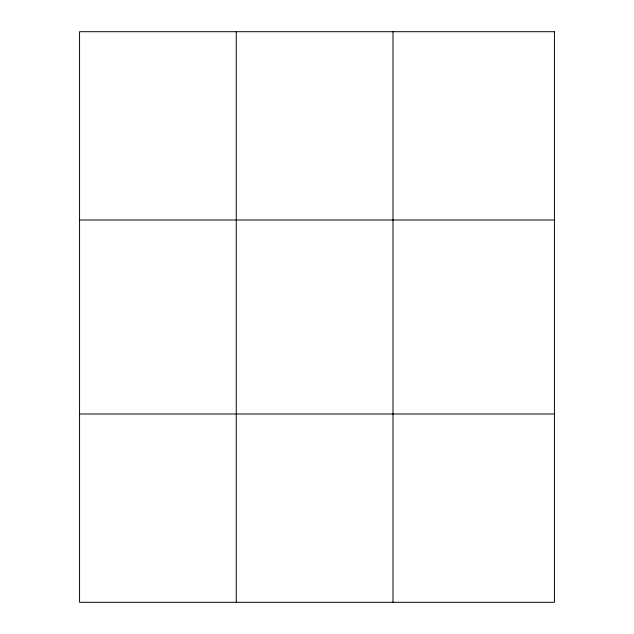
<?xml version="1.0" encoding="UTF-8"?>
<svg xmlns="http://www.w3.org/2000/svg" width="634" height="634" viewBox="0 0 634 634"><rect width="100%" height="100%" fill="white"/><g stroke="black" fill="none" stroke-linecap="round" stroke-linejoin="round"><path stroke-width="0.95" d="M236.268 602.3L236.268 31.7M392.985 602.3L392.985 31.7M79.559 219.998L554.441 219.998M79.559 414.002L554.441 414.002M554.441 31.7L554.441 602.3L79.559 602.3L79.559 31.7L554.441 31.7"/></g></svg>
